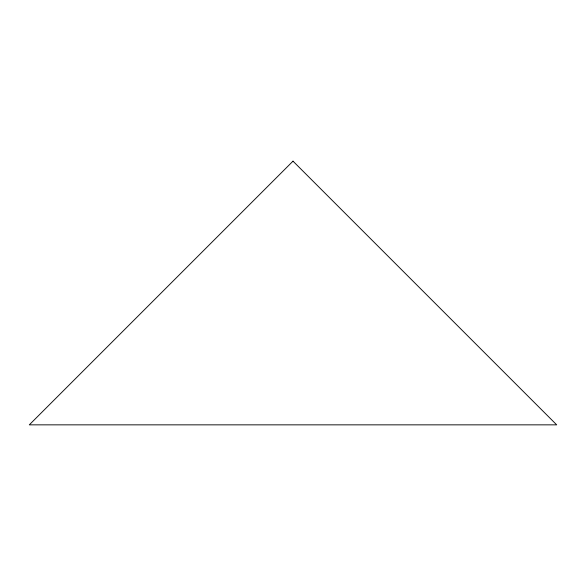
<?xml version="1.0" encoding="UTF-8"?>
<svg xmlns="http://www.w3.org/2000/svg" width="586" height="586" viewBox="0 0 586 586"><rect width="100%" height="100%" fill="white"/><g stroke="black" fill="none" stroke-linecap="round" stroke-linejoin="round"><path stroke-width="0.88" d="M293 161.15L29.3 424.85L556.7 424.85L293 161.15"/></g></svg>
